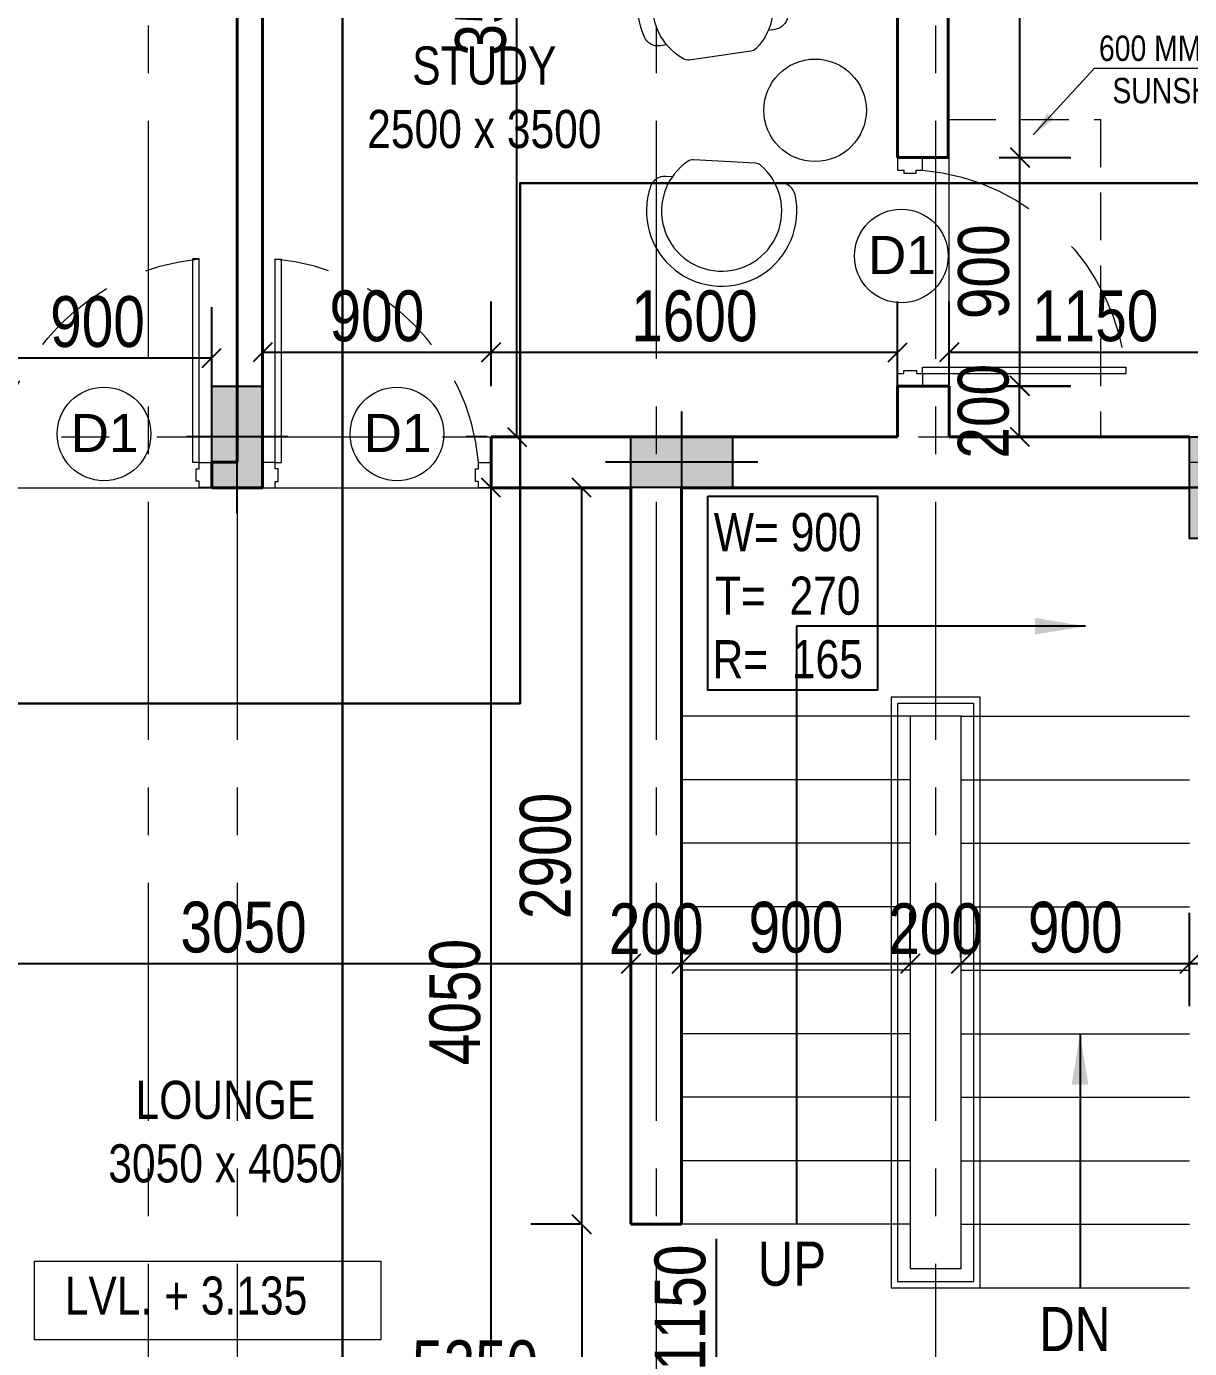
# Model space of a CAD drawing. Header units: metres. Extents: x 1689 to 2066, y 219 to 408.
# Drawn here: x 1918.65 to 1923.23, y 338.56 to 343.76 of the extents above; entities that cross this region are included whole.
import ezdxf

# ---------------------------------------------------------------- set-up
doc = ezdxf.new("R2010")
doc.units = ezdxf.units.M
doc.header["$LTSCALE"] = 1.5
for name, pattern in [('00_toilet$0$8th floor plan$0$HIDDEN', [0.375, 0.25, -0.125]), ('CENTER', [2, 1.25, -0.25, 0.25, -0.25]), ('DASHED2', [0.375, 0.25, -0.125]), ('HIDDEN', [0.375, 0.25, -0.125])]:
    doc.linetypes.add(name, pattern=pattern)
for name, color, linetype, lineweight in [('A- DOOR WINDOW TAGS', 7, 'Continuous', 5), ('A-DOOR', 13, 'Continuous', 13), ('A-ELE 02', 252, 'Continuous', 9), ('A-FURNITURE', 252, 'Continuous', 5), ('A-GRID', 252, 'CENTER', 5), ('A-STAIR', 161, 'Continuous', 13), ('A-SYMBOL', 252, 'Continuous', 5), ('A-WALL', 1, 'Continuous', 40), ('A-Working Dimension', 42, 'Continuous', 5)]:
    doc.layers.add(name, color=color, linetype=linetype, lineweight=lineweight)
for name, color, linetype in [('A-COLUMN', 7, 'Continuous'), ('A-Text', 7, 'Continuous'), ('COLUMN', 70, 'Continuous')]:
    doc.layers.add(name, color=color, linetype=linetype)
doc.styles.add('DIM', font='arial.ttf', dxfattribs={"width": 0.8, "height": 0.2})
doc.styles.add('Roman', font='romans.shx', dxfattribs={"bigfont": 'bigfont.shx'})
doc.styles.get("Standard").update_dxf_attribs({"font": 'arial.ttf', "height": 0.2})
doc.dimstyles.new('GRID DIM', dxfattribs={"dimtxt": 0.35, "dimasz": 0.1, "dimexe": 0.1, "dimexo": 0.1, "dimgap": 0.09, "dimtad": 0, "dimdec": 0, "dimlfac": 1000, "dimzin": 0, "dimdsep": 46, "dimtxsty": 'Standard', "dimblk": 'OBLIQUE', "dimcen": 0.09, "dimclrd": 73, "dimclre": 73, "dimclrt": 1, "dimadec": 0, "dimazin": 0, "dimtfac": 1, "dimtdec": 0, "dimtofl": 0, "dimtmove": 1, "dimatfit": 3, "dimfxl": 1.25, "dimtolj": 1, "dimtzin": 0, "dimlwd": -1, "dimlwe": -1, "dimarcsym": 0})
doc.dimstyles.new('ISO-25', dxfattribs={"dimtxt": 0.2, "dimasz": 0.2, "dimexe": 0.2, "dimexo": 0.2, "dimgap": 0.1, "dimtad": 1, "dimdec": 3, "dimdsep": 46, "dimtxsty": 'Standard', "dimblk": 'OBLIQUE', "dimcen": 0.2, "dimclrt": 256, "dimadec": 0, "dimazin": 0, "dimtfac": 1, "dimtdec": 3, "dimtmove": 0, "dimatfit": 3, "dimfxl": 1, "dimarcsym": 0})
doc.dimstyles.new('W-DIM', dxfattribs={"dimtxt": 0.125, "dimasz": 0.075, "dimexe": 0.2, "dimexo": 0.2, "dimgap": 0.04, "dimtad": 1, "dimdec": 0, "dimlfac": 1000, "dimzin": 0, "dimdsep": 46, "dimtxsty": 'DIM', "dimblk": 'OBLIQUE', "dimcen": 0.09, "dimclrt": 7, "dimadec": 0, "dimazin": 0, "dimtfac": 1, "dimtdec": 0, "dimtofl": 0, "dimtmove": 0, "dimatfit": 3, "dimldrblk": 'OPEN90', "dimfxl": 0.1, "dimtolj": 1, "dimtzin": 0, "dimarcsym": 0})
pattern_1 = [(0, (0, 0), (0, 6.985), [5.08, -1.905]), (90, (0, 0), (-6.985, 4e-16), [5.08, -1.905])]

# ---------------------------------------------------------------- blocks, each defined once
blk = doc.blocks.new('DOOR 1000 MM')
at = {"layer": 'A-DOOR'}
for p, q in [((0, 0.2714), (-0.0001, -0.6189)), ((0.0275, 0.2714), (0, 0.2714)), ((0.0275, 0.2714), (0.0273, -0.6189)), ((0.0273, -0.6189), (-0.0001, -0.6189))]:
    blk.add_line(p, q, dxfattribs=at)
for points in [[(-0.8628, 0.2989), (-0.8628, 0.2715), (-0.9177, 0.2715), (-0.9177, 0.3812), (-0.8628, 0.3812), (-0.8628, 0.3538), (-0.8491, 0.3538), (-0.8491, 0.2989)], [(0.0275, 0.2988), (0.0275, 0.2714), (0.0823, 0.2714), (0.0823, 0.3811), (0.0275, 0.3811), (0.0275, 0.3537), (0.0138, 0.3537), (0.0138, 0.2988)]]:
    blk.add_lwpolyline(points, close=True, dxfattribs=at)
at = {"layer": 'A-DOOR', "color": 150, "linetype": 'HIDDEN'}
blk.add_arc((0.1189, 0.3628), 0.9859, 185.31162, 264.67293, dxfattribs=at)
blk = doc.blocks.new('DOOR 750 MM')
at = {"layer": 'A-DOOR', "lineweight": 5}
for p, q in [((0, 0), (-0.0001, -0.6677)), ((0.0206, 0), (0, 0)), ((0.0206, 0), (0.0205, -0.6677)), ((0.0205, -0.6677), (-0.0001, -0.6677))]:
    blk.add_line(p, q, dxfattribs=at)
for points in [[(-0.6471, 0.0207), (-0.6471, 0.0001), (-0.6883, 0.0001), (-0.6883, 0.0824), (-0.6471, 0.0824), (-0.6471, 0.0618), (-0.6368, 0.0618), (-0.6368, 0.0207)], [(0.0206, 0.0206), (0.0206, 0), (0.0617, 0), (0.0617, 0.0823), (0.0206, 0.0823), (0.0206, 0.0617), (0.0103, 0.0617), (0.0103, 0.0206)]]:
    blk.add_lwpolyline(points, close=True, dxfattribs=at)
at = {"layer": 'A-DOOR', "color": 150, "linetype": 'HIDDEN', "lineweight": 5}
blk.add_arc((0.0891, 0.0685), 0.7394, 185.3116, 264.6729, dxfattribs=at)
blk = doc.blocks.new('A$C50E76ADC')
at = {"layer": 'A-FURNITURE', "linetype": 'Continuous'}
for p, q in [((68.2, 82.5), (98.2, 82.5)), ((565.5, 82.5), (595.5, 82.5)), ((190, 0), (473.7, 0))]:
    blk.add_line(p, q, dxfattribs=at)
for centre, radius, start, end in [((331.9, 225.9), 342.6, 344.15437, 195.84563), ((331.9, 225.9), 274.1, 307.51727, 232.48273), ((68.2, 151.1), 68.5, 195.84563, 270), ((595.5, 151.1), 68.5, 270, 344.15437), ((190, 41.1), 41.1, 232.48273, 270), ((473.7, 41.1), 41.1, 270, 307.51727)]:
    blk.add_arc(centre, radius, start, end, dxfattribs=at)
blk = doc.blocks.new('terey')
h = blk.add_hatch()
h.set_pattern_fill('ANGLE')
h.set_pattern_definition(pattern_1)
h.paths.add_polyline_path([(1491.3427, 474.5722), (1491.5427, 474.5722), (1491.5427, 474.9722), (1491.3427, 474.9722)])
h = blk.add_hatch(color=7)
h.dxf.hatch_style = 1
h.paths.add_polyline_path([(1491.5427, 474.9722), (1491.3427, 474.9722), (1491.3427, 474.5722), (1491.5427, 474.5722)])
at = {"layer": 'A-FURNITURE'}
h = blk.add_hatch(dxfattribs=at)
h.set_pattern_fill('ANGLE')
h.set_pattern_definition(pattern_1)
h.paths.add_polyline_path([(1491.5427, 474.9722), (1491.3427, 474.9722), (1491.3427, 474.5722), (1491.5427, 474.5722)])
at = {"layer": 'A-FURNITURE', "color": 7}
blk.add_lwpolyline([(1491.3427, 474.9722), (1491.5427, 474.9722), (1491.5427, 474.5722), (1491.3427, 474.5722), (1491.3427, 474.9722)], dxfattribs=at)
blk = doc.blocks.new('_Oblique')
at = {"color": 0, "linetype": 'ByBlock', "lineweight": -2}
blk.add_line((-0.5, -0.5), (0.5, 0.5), dxfattribs=at)
blk = doc.blocks.new('*D335')
at = {"layer": 'A-Working Dimension', "color": 0, "lineweight": -2, "transparency": 16777216}
for p, q in [((1923.2323, 338.4541), (1923.2323, 338.4816)), ((1917.9824, 338.2816), (1923.2323, 338.2816))]:
    blk.add_line(p, q, dxfattribs=at)
at = {"layer": 'Defpoints', "color": 0, "transparency": 16777216}
for p in [(1917.9824, 338.2816), (1923.2323, 338.2816), (1923.2323, 338.2541)]:
    blk.add_point(p, dxfattribs=at)
at = {"layer": 'A-Working Dimension', "color": 0, "lineweight": -2, "transparency": 16777216, "xscale": 0.075, "yscale": 0.075, "zscale": 0.075, "rotation": 180}
blk.add_blockref('_Oblique', (1917.9824, 338.2816), dxfattribs=at)
at = {"layer": 'A-Working Dimension', "color": 0, "lineweight": -2, "transparency": 16777216, "xscale": 0.075, "yscale": 0.075, "zscale": 0.075}
blk.add_blockref('_Oblique', (1923.2323, 338.2816), dxfattribs=at)
at = {"layer": 'A-Working Dimension', "transparency": 16777216, "insert": (1920.418, 338.4882), "char_height": 0.2, "attachment_point": 5, "style": 'DIM'}
blk.add_mtext('\\A1;5250', dxfattribs=at)
blk = doc.blocks.new('_Open90')
at = {"color": 0, "linetype": 'ByBlock', "lineweight": -2}
for p, q in [((0, 0), (-1, 0)), ((-0.5, 0.5), (0, 0)), ((0, 0), (-0.5, -0.5))]:
    blk.add_line(p, q, dxfattribs=at)
blk = doc.blocks.new('*D435')
at = {"layer": 'A-Working Dimension', "color": 0, "lineweight": -2, "transparency": 16777216}
for p, q in [((1921.0316, 340.1269), (1921.0316, 340.2731)), ((1917.9814, 340.0731), (1921.0316, 340.0731))]:
    blk.add_line(p, q, dxfattribs=at)
at = {"layer": 'Defpoints', "color": 0, "transparency": 16777216}
for p in [(1917.9814, 340.0731), (1921.0316, 340.0731), (1921.0316, 339.9269)]:
    blk.add_point(p, dxfattribs=at)
at = {"layer": 'A-Working Dimension', "color": 0, "lineweight": -2, "transparency": 16777216, "xscale": 0.075, "yscale": 0.075, "zscale": 0.075, "rotation": 180}
blk.add_blockref('_Oblique', (1917.9814, 340.0731), dxfattribs=at)
at = {"layer": 'A-Working Dimension', "color": 0, "lineweight": -2, "transparency": 16777216, "xscale": 0.075, "yscale": 0.075, "zscale": 0.075}
blk.add_blockref('_Oblique', (1921.0316, 340.0731), dxfattribs=at)
at = {"layer": 'A-Working Dimension', "transparency": 16777216, "insert": (1919.5065, 340.2153), "char_height": 0.2, "attachment_point": 5, "style": 'DIM'}
blk.add_mtext('\\A1;3050', dxfattribs=at)
blk = doc.blocks.new('*D288')
at = {"layer": 'A-Working Dimension', "color": 0, "lineweight": -2, "transparency": 16777216}
blk.add_line((1921.0316, 340.0731), (1921.2316, 340.0731), dxfattribs=at)
at = {"layer": 'Defpoints', "color": 0, "transparency": 16777216}
for p in [(1921.0316, 340.0731), (1921.2316, 340.0731), (1921.2316, 340.0731)]:
    blk.add_point(p, dxfattribs=at)
at = {"layer": 'A-Working Dimension', "color": 0, "lineweight": -2, "transparency": 16777216, "xscale": 0.075, "yscale": 0.075, "zscale": 0.075, "rotation": 180}
blk.add_blockref('_Oblique', (1921.0316, 340.0731), dxfattribs=at)
at = {"layer": 'A-Working Dimension', "color": 0, "lineweight": -2, "transparency": 16777216, "xscale": 0.075, "yscale": 0.075, "zscale": 0.075}
blk.add_blockref('_Oblique', (1921.2316, 340.0731), dxfattribs=at)
at = {"layer": 'A-Working Dimension', "transparency": 16777216, "insert": (1921.1314, 340.209), "char_height": 0.2, "attachment_point": 5, "style": 'DIM'}
blk.add_mtext('\\A1;200', dxfattribs=at)
blk = doc.blocks.new('*D289')
at = {"layer": 'A-Working Dimension', "color": 0, "lineweight": -2, "transparency": 16777216}
for p, q in [((1922.1316, 340.0967), (1922.1316, 340.2731)), ((1921.2316, 340.0731), (1922.1316, 340.0731))]:
    blk.add_line(p, q, dxfattribs=at)
at = {"layer": 'Defpoints', "color": 0, "transparency": 16777216}
for p in [(1921.2316, 340.0731), (1922.1316, 340.0731), (1922.1316, 339.8967)]:
    blk.add_point(p, dxfattribs=at)
at = {"layer": 'A-Working Dimension', "color": 0, "lineweight": -2, "transparency": 16777216, "xscale": 0.075, "yscale": 0.075, "zscale": 0.075, "rotation": 180}
blk.add_blockref('_Oblique', (1921.2316, 340.0731), dxfattribs=at)
at = {"layer": 'A-Working Dimension', "color": 0, "lineweight": -2, "transparency": 16777216, "xscale": 0.075, "yscale": 0.075, "zscale": 0.075}
blk.add_blockref('_Oblique', (1922.1316, 340.0731), dxfattribs=at)
at = {"layer": 'A-Working Dimension', "transparency": 16777216, "insert": (1921.6816, 340.2152), "char_height": 0.2, "attachment_point": 5, "style": 'DIM'}
blk.add_mtext('\\A1;900', dxfattribs=at)
blk = doc.blocks.new('*D290')
at = {"layer": 'A-Working Dimension', "color": 0, "lineweight": -2, "transparency": 16777216}
for p, q in [((1922.3316, 340.0967), (1922.3316, 340.2731)), ((1922.1316, 340.0731), (1922.3316, 340.0731))]:
    blk.add_line(p, q, dxfattribs=at)
at = {"layer": 'Defpoints', "color": 0, "transparency": 16777216}
for p in [(1922.1316, 340.0731), (1922.3316, 340.0731), (1922.3316, 339.8967)]:
    blk.add_point(p, dxfattribs=at)
at = {"layer": 'A-Working Dimension', "color": 0, "lineweight": -2, "transparency": 16777216, "xscale": 0.075, "yscale": 0.075, "zscale": 0.075, "rotation": 180}
blk.add_blockref('_Oblique', (1922.1316, 340.0731), dxfattribs=at)
at = {"layer": 'A-Working Dimension', "color": 0, "lineweight": -2, "transparency": 16777216, "xscale": 0.075, "yscale": 0.075, "zscale": 0.075}
blk.add_blockref('_Oblique', (1922.3316, 340.0731), dxfattribs=at)
at = {"layer": 'A-Working Dimension', "transparency": 16777216, "insert": (1922.2314, 340.209), "char_height": 0.2, "attachment_point": 5, "style": 'DIM'}
blk.add_mtext('\\A1;200', dxfattribs=at)
blk = doc.blocks.new('*D291')
at = {"layer": 'A-Working Dimension', "color": 0, "lineweight": -2, "transparency": 16777216}
for p, q in [((1923.2316, 339.9049), (1923.2316, 340.2731)), ((1922.3316, 340.0731), (1923.2316, 340.0731))]:
    blk.add_line(p, q, dxfattribs=at)
at = {"layer": 'Defpoints', "color": 0, "transparency": 16777216}
for p in [(1922.3316, 340.0731), (1923.2316, 340.0731), (1923.2316, 339.7049)]:
    blk.add_point(p, dxfattribs=at)
at = {"layer": 'A-Working Dimension', "color": 0, "lineweight": -2, "transparency": 16777216, "xscale": 0.075, "yscale": 0.075, "zscale": 0.075, "rotation": 180}
blk.add_blockref('_Oblique', (1922.3316, 340.0731), dxfattribs=at)
at = {"layer": 'A-Working Dimension', "color": 0, "lineweight": -2, "transparency": 16777216, "xscale": 0.075, "yscale": 0.075, "zscale": 0.075}
blk.add_blockref('_Oblique', (1923.2316, 340.0731), dxfattribs=at)
at = {"layer": 'A-Working Dimension', "transparency": 16777216, "insert": (1922.7816, 340.2152), "char_height": 0.2, "attachment_point": 5, "style": 'DIM'}
blk.add_mtext('\\A1;900', dxfattribs=at)
blk = doc.blocks.new('*D436')
at = {"layer": 'A-Working Dimension', "color": 0, "lineweight": -2, "transparency": 16777216}
for p, q in [((1923.4316, 339.9349), (1923.4316, 340.2731)), ((1923.2316, 340.0731), (1923.4316, 340.0731))]:
    blk.add_line(p, q, dxfattribs=at)
at = {"layer": 'Defpoints', "color": 0, "transparency": 16777216}
for p in [(1923.2316, 340.0731), (1923.4316, 340.0731), (1923.4316, 339.7349)]:
    blk.add_point(p, dxfattribs=at)
at = {"layer": 'A-Working Dimension', "color": 0, "lineweight": -2, "transparency": 16777216, "xscale": 0.075, "yscale": 0.075, "zscale": 0.075, "rotation": 180}
blk.add_blockref('_Oblique', (1923.2316, 340.0731), dxfattribs=at)
at = {"layer": 'A-Working Dimension', "color": 0, "lineweight": -2, "transparency": 16777216, "xscale": 0.075, "yscale": 0.075, "zscale": 0.075}
blk.add_blockref('_Oblique', (1923.4316, 340.0731), dxfattribs=at)
at = {"layer": 'A-Working Dimension', "transparency": 16777216, "insert": (1923.5291, 340.0353), "char_height": 0.2, "attachment_point": 5, "style": 'DIM'}
blk.add_mtext('\\A1;200', dxfattribs=at)
blk = doc.blocks.new('*D438')
at = {"layer": 'A-Working Dimension', "color": 0, "lineweight": -2, "transparency": 16777216}
for p, q in [((1918.4814, 342.2461), (1918.4814, 342.6573)), ((1919.3814, 342.2461), (1919.3814, 342.6573)), ((1918.4814, 342.4573), (1919.3814, 342.4573))]:
    blk.add_line(p, q, dxfattribs=at)
at = {"layer": 'Defpoints', "color": 0, "transparency": 16777216}
for p in [(1919.3814, 342.4573), (1918.4814, 342.0461), (1919.3814, 342.0461)]:
    blk.add_point(p, dxfattribs=at)
at = {"layer": 'A-Working Dimension', "color": 0, "lineweight": -2, "transparency": 16777216, "xscale": 0.075, "yscale": 0.075, "zscale": 0.075, "rotation": 180}
blk.add_blockref('_Oblique', (1918.4814, 342.4573), dxfattribs=at)
at = {"layer": 'A-Working Dimension', "color": 0, "lineweight": -2, "transparency": 16777216, "xscale": 0.075, "yscale": 0.075, "zscale": 0.075}
blk.add_blockref('_Oblique', (1919.3814, 342.4573), dxfattribs=at)
at = {"layer": 'A-Working Dimension', "transparency": 16777216, "insert": (1918.9314, 342.5994), "char_height": 0.2, "attachment_point": 5, "style": 'DIM'}
blk.add_mtext('\\A1;900', dxfattribs=at)
blk = doc.blocks.new('*D439')
at = {"layer": 'A-Working Dimension', "color": 0, "lineweight": -2, "transparency": 16777216}
for p, q in [((1919.5814, 342.6573), (1919.5814, 342.6798)), ((1920.4814, 342.3467), (1920.4814, 342.6798)), ((1919.5814, 342.4798), (1920.4814, 342.4798))]:
    blk.add_line(p, q, dxfattribs=at)
at = {"layer": 'Defpoints', "color": 0, "transparency": 16777216}
for p in [(1920.4814, 342.4798), (1919.5814, 342.4573), (1920.4814, 342.1467)]:
    blk.add_point(p, dxfattribs=at)
at = {"layer": 'A-Working Dimension', "color": 0, "lineweight": -2, "transparency": 16777216, "xscale": 0.075, "yscale": 0.075, "zscale": 0.075, "rotation": 180}
blk.add_blockref('_Oblique', (1919.5814, 342.4798), dxfattribs=at)
at = {"layer": 'A-Working Dimension', "color": 0, "lineweight": -2, "transparency": 16777216, "xscale": 0.075, "yscale": 0.075, "zscale": 0.075}
blk.add_blockref('_Oblique', (1920.4814, 342.4798), dxfattribs=at)
at = {"layer": 'A-Working Dimension', "transparency": 16777216, "insert": (1920.0314, 342.622), "char_height": 0.2, "attachment_point": 5, "style": 'DIM'}
blk.add_mtext('\\A1;900', dxfattribs=at)
blk = doc.blocks.new('*D440')
at = {"layer": 'A-Working Dimension', "color": 0, "lineweight": -2, "transparency": 16777216}
for p, q in [((1920.4814, 342.3474), (1920.4814, 342.6798)), ((1922.0818, 342.3474), (1922.0818, 342.6798)), ((1920.4814, 342.4798), (1922.0818, 342.4798))]:
    blk.add_line(p, q, dxfattribs=at)
at = {"layer": 'Defpoints', "color": 0, "transparency": 16777216}
for p in [(1922.0818, 342.4798), (1920.4814, 342.1474), (1922.0818, 342.1474)]:
    blk.add_point(p, dxfattribs=at)
at = {"layer": 'A-Working Dimension', "color": 0, "lineweight": -2, "transparency": 16777216, "xscale": 0.075, "yscale": 0.075, "zscale": 0.075, "rotation": 180}
blk.add_blockref('_Oblique', (1920.4814, 342.4798), dxfattribs=at)
at = {"layer": 'A-Working Dimension', "color": 0, "lineweight": -2, "transparency": 16777216, "xscale": 0.075, "yscale": 0.075, "zscale": 0.075}
blk.add_blockref('_Oblique', (1922.0818, 342.4798), dxfattribs=at)
at = {"layer": 'A-Working Dimension', "transparency": 16777216, "insert": (1921.2816, 342.622), "char_height": 0.2, "attachment_point": 5, "style": 'DIM'}
blk.add_mtext('\\A1;1600', dxfattribs=at)
blk = doc.blocks.new('*D450')
at = {"layer": 'A-Working Dimension', "color": 0, "lineweight": -2, "transparency": 16777216}
for p, q in [((1922.285, 342.3474), (1922.285, 342.6798)), ((1923.4354, 342.3469), (1923.4354, 342.6798)), ((1922.285, 342.4798), (1923.4354, 342.4798))]:
    blk.add_line(p, q, dxfattribs=at)
at = {"layer": 'Defpoints', "color": 0, "transparency": 16777216}
for p in [(1923.4354, 342.4798), (1922.285, 342.1474), (1923.4354, 342.1469)]:
    blk.add_point(p, dxfattribs=at)
at = {"layer": 'A-Working Dimension', "color": 0, "lineweight": -2, "transparency": 16777216, "xscale": 0.075, "yscale": 0.075, "zscale": 0.075, "rotation": 180}
blk.add_blockref('_Oblique', (1922.285, 342.4798), dxfattribs=at)
at = {"layer": 'A-Working Dimension', "color": 0, "lineweight": -2, "transparency": 16777216, "xscale": 0.075, "yscale": 0.075, "zscale": 0.075}
blk.add_blockref('_Oblique', (1923.4354, 342.4798), dxfattribs=at)
at = {"layer": 'A-Working Dimension', "transparency": 16777216, "insert": (1922.8602, 342.622), "char_height": 0.2, "attachment_point": 5, "style": 'DIM'}
blk.add_mtext('\\A1;1150', dxfattribs=at)
blk = doc.blocks.new('*D460')
at = {"layer": 'A-Working Dimension', "color": 0, "lineweight": -2, "transparency": 16777216}
for p, q in [((1920.8316, 339.0467), (1920.6381, 339.0467)), ((1920.8381, 339.0467), (1920.8381, 337.8969)), ((1921.3683, 338.4471), (1921.3683, 338.9893)), ((1920.8381, 338.4718), (1921.3683, 338.4471)), ((1920.8316, 337.8969), (1920.6381, 337.8969))]:
    blk.add_line(p, q, dxfattribs=at)
at = {"layer": 'Defpoints', "color": 0, "transparency": 16777216}
for p in [(1921.0316, 339.0467), (1920.8381, 337.8969), (1921.0316, 337.8969)]:
    blk.add_point(p, dxfattribs=at)
at = {"layer": 'A-Working Dimension', "color": 0, "lineweight": -2, "transparency": 16777216, "xscale": 0.075, "yscale": 0.075, "zscale": 0.075}
for p, rotation in [((1920.8381, 339.0467), 90), ((1920.8381, 337.8969), 270)]:
    blk.add_blockref('_Oblique', p, dxfattribs=dict(at, rotation=rotation))
at = {"layer": 'A-Working Dimension', "transparency": 16777216, "insert": (1921.2262, 338.7182), "char_height": 0.2, "attachment_point": 5, "rotation": 90, "style": 'DIM'}
blk.add_mtext('\\A1;1150', dxfattribs=at)
blk = doc.blocks.new('*D310')
at = {"layer": 'A-Working Dimension', "color": 0, "lineweight": -2, "transparency": 16777216}
for p, q in [((1920.8314, 341.9469), (1920.6381, 341.9469)), ((1920.8381, 339.0467), (1920.8381, 341.9469)), ((1920.8316, 339.0467), (1920.6381, 339.0467))]:
    blk.add_line(p, q, dxfattribs=at)
at = {"layer": 'Defpoints', "color": 0, "transparency": 16777216}
for p in [(1920.8381, 341.9469), (1921.0314, 341.9469), (1921.0316, 339.0467)]:
    blk.add_point(p, dxfattribs=at)
at = {"layer": 'A-Working Dimension', "color": 0, "lineweight": -2, "transparency": 16777216, "xscale": 0.075, "yscale": 0.075, "zscale": 0.075}
for p, rotation in [((1920.8381, 341.9469), 90), ((1920.8381, 339.0467), 270)]:
    blk.add_blockref('_Oblique', p, dxfattribs=dict(at, rotation=rotation))
at = {"layer": 'A-Working Dimension', "transparency": 16777216, "insert": (1920.696, 340.4968), "char_height": 0.2, "attachment_point": 5, "rotation": 90, "style": 'DIM'}
blk.add_mtext('\\A1;2900', dxfattribs=at)
blk = doc.blocks.new('*D314')
at = {"layer": 'A-Working Dimension', "color": 0, "lineweight": -2, "transparency": 16777216}
for p, q in [((1922.485, 342.3477), (1922.7626, 342.3477)), ((1922.5626, 342.1474), (1922.5626, 342.3477)), ((1922.485, 342.1474), (1922.7626, 342.1474))]:
    blk.add_line(p, q, dxfattribs=at)
at = {"layer": 'Defpoints', "color": 0, "transparency": 16777216}
for p in [(1922.285, 342.3477), (1922.5626, 342.3477), (1922.285, 342.1474)]:
    blk.add_point(p, dxfattribs=at)
at = {"layer": 'A-Working Dimension', "color": 0, "lineweight": -2, "transparency": 16777216, "xscale": 0.075, "yscale": 0.075, "zscale": 0.075}
for p, rotation in [((1922.5626, 342.3477), 90), ((1922.5626, 342.1474), 270)]:
    blk.add_blockref('_Oblique', p, dxfattribs=dict(at, rotation=rotation))
at = {"layer": 'A-Working Dimension', "transparency": 16777216, "insert": (1922.4205, 342.2476), "char_height": 0.2, "attachment_point": 5, "rotation": 90, "style": 'DIM'}
blk.add_mtext('\\A1;200', dxfattribs=at)
blk = doc.blocks.new('*D461')
at = {"layer": 'A-Working Dimension', "color": 0, "lineweight": -2, "transparency": 16777216}
for p, q in [((1922.4814, 343.2467), (1922.7636, 343.2467)), ((1922.5636, 342.3467), (1922.5636, 343.2467)), ((1922.485, 342.3467), (1922.7636, 342.3467))]:
    blk.add_line(p, q, dxfattribs=at)
at = {"layer": 'Defpoints', "color": 0, "transparency": 16777216}
for p in [(1922.2814, 343.2467), (1922.5636, 343.2467), (1922.285, 342.3467)]:
    blk.add_point(p, dxfattribs=at)
at = {"layer": 'A-Working Dimension', "color": 0, "lineweight": -2, "transparency": 16777216, "xscale": 0.075, "yscale": 0.075, "zscale": 0.075}
for p, rotation in [((1922.5636, 343.2467), 90), ((1922.5636, 342.3467), 270)]:
    blk.add_blockref('_Oblique', p, dxfattribs=dict(at, rotation=rotation))
at = {"layer": 'A-Working Dimension', "transparency": 16777216, "insert": (1922.4215, 342.7967), "char_height": 0.2, "attachment_point": 5, "rotation": 90, "style": 'DIM'}
blk.add_mtext('\\A1;900', dxfattribs=at)
blk = doc.blocks.new('*D315')
at = {"layer": 'A-Working Dimension', "color": 0, "lineweight": -2, "transparency": 16777216}
for p, q in [((1922.4814, 345.8467), (1922.7636, 345.8467)), ((1922.5636, 343.2467), (1922.5636, 345.8467)), ((1922.4814, 343.2467), (1922.7636, 343.2467))]:
    blk.add_line(p, q, dxfattribs=at)
at = {"layer": 'Defpoints', "color": 0, "transparency": 16777216}
for p in [(1922.2814, 345.8467), (1922.5636, 345.8467), (1922.2814, 343.2467)]:
    blk.add_point(p, dxfattribs=at)
at = {"layer": 'A-Working Dimension', "color": 0, "lineweight": -2, "transparency": 16777216, "xscale": 0.075, "yscale": 0.075, "zscale": 0.075}
for p, rotation in [((1922.5636, 345.8467), 90), ((1922.5636, 343.2467), 270)]:
    blk.add_blockref('_Oblique', p, dxfattribs=dict(at, rotation=rotation))
at = {"layer": 'A-Working Dimension', "transparency": 16777216, "insert": (1922.4215, 344.5467), "char_height": 0.2, "attachment_point": 5, "rotation": 90, "style": 'DIM'}
blk.add_mtext('\\A1;2600', dxfattribs=at)
blk = doc.blocks.new('D1')
at = {"layer": 'A- DOOR WINDOW TAGS', "lineweight": 5}
blk.add_circle((1700.4373, 432.369), 0.1843, dxfattribs=at)
at = {"layer": 'A- DOOR WINDOW TAGS', "insert": (1700.3055, 432.4478), "char_height": 0.15, "attachment_point": 1, "style": 'Roman'}
blk.add_mtext_dynamic_manual_height_columns('{\\fArial|b0|i0|c0|p34;D1}', width=0.246397, gutter_width=0.325, heights=[0], dxfattribs=at)
blk = doc.blocks.new('*D463')
at = {"layer": 'A-Working Dimension', "color": 0, "lineweight": -2, "transparency": 16777216}
for p, q in [((1921.6815, 345.6467), (1920.3831, 345.6467)), ((1920.5831, 342.1464), (1920.5831, 345.6467)), ((1920.4655, 342.1464), (1920.3831, 342.1464))]:
    blk.add_line(p, q, dxfattribs=at)
at = {"layer": 'Defpoints', "color": 0, "transparency": 16777216}
for p in [(1920.5831, 345.6467), (1921.8815, 345.6467), (1920.6655, 342.1464)]:
    blk.add_point(p, dxfattribs=at)
at = {"layer": 'A-Working Dimension', "color": 0, "lineweight": -2, "transparency": 16777216, "xscale": 0.075, "yscale": 0.075, "zscale": 0.075}
for p, rotation in [((1920.5831, 345.6467), 90), ((1920.5831, 342.1464), 270)]:
    blk.add_blockref('_Oblique', p, dxfattribs=dict(at, rotation=rotation))
at = {"layer": 'A-Working Dimension', "transparency": 16777216, "insert": (1920.4409, 343.8966), "char_height": 0.2, "attachment_point": 5, "rotation": 90, "style": 'DIM'}
blk.add_mtext('\\A1;3500', dxfattribs=at)
blk = doc.blocks.new('*D464')
at = {"layer": 'A-Working Dimension', "color": 0, "lineweight": -2, "transparency": 16777216}
for p, q in [((1920.4814, 337.8969), (1920.4814, 341.9466)), ((1920.3685, 337.8969), (1920.6814, 337.8969))]:
    blk.add_line(p, q, dxfattribs=at)
at = {"layer": 'Defpoints', "color": 0, "transparency": 16777216}
for p in [(1920.4814, 341.9466), (1920.4814, 341.9466), (1920.1685, 337.8969)]:
    blk.add_point(p, dxfattribs=at)
at = {"layer": 'A-Working Dimension', "color": 0, "lineweight": -2, "transparency": 16777216, "xscale": 0.075, "yscale": 0.075, "zscale": 0.075}
for p, rotation in [((1920.4814, 341.9466), 90), ((1920.4814, 337.8969), 270)]:
    blk.add_blockref('_Oblique', p, dxfattribs=dict(at, rotation=rotation))
at = {"layer": 'A-Working Dimension', "transparency": 16777216, "insert": (1920.3393, 339.9217), "char_height": 0.2, "attachment_point": 5, "rotation": 90, "style": 'DIM'}
blk.add_mtext('\\A1;4050', dxfattribs=at)
blk = doc.blocks.new('0.2X0.4')
at = {"layer": 'COLUMN'}
h = blk.add_hatch(dxfattribs=at)
h.set_pattern_fill('ANGLE', color=256)
h.set_pattern_definition([(0, (-1673.224, -421.962), (0, 6.985), [5.08, -1.905]), (90, (-1673.224, -421.962), (-6.985, 4e-16), [5.08, -1.905])])
h.paths.add_polyline_path([(-0.1, 0.2), (0.1, 0.2), (0.1, -0.2), (-0.1, -0.2)])
h = blk.add_hatch(color=256, dxfattribs=at)
h.dxf.hatch_style = 1
h.paths.add_polyline_path([(-0.1, 0.2), (0.1, 0.2), (0.1, -0.2), (-0.1, -0.2)])
for p, q in [((0, -0.3), (0, 0.3)), ((0.2, 0), (-0.2, 0))]:
    blk.add_line(p, q, dxfattribs=at)
blk.add_lwpolyline([(-0.1, 0.2), (0.1, 0.2), (0.1, -0.2), (-0.1, -0.2)], close=True, dxfattribs=at)
blk = doc.blocks.new('GRID 02')
at = {"layer": 'A-GRID', "ltscale": 0.5}
for p, q in [((3.25, 17.0978), (3.25, 0.3134)), ((3.6, 17.0978), (3.6, 0.3134)), ((5.25, 17.0978), (5.25, 0.3134)), ((6.35, 17.0978), (6.35, 0.3134)), ((-1.2166, 11.3529), (10.53, 11.3529))]:
    blk.add_line(p, q, dxfattribs=at)
at = {"layer": 'A-COLUMN'}
for p in [(3.6, 11.3531), (7.45, 11.1531)]:
    blk.add_blockref('0.2X0.4', p, dxfattribs=at)
at = {"layer": 'A-COLUMN', "rotation": 90}
blk.add_blockref('0.2X0.4', (5.35, 11.2531), dxfattribs=at)

msp = doc.modelspace()

# ---------------------------------------------------------------- linework, layer by layer
at = {"lineweight": 30}
msp.add_line((1919.8962, 347.16146), (1919.8962, 332.95243), dxfattribs=at)
at = {"lineweight": 30, "elevation": 0}
msp.add_lwpolyline([(1925.40848, 343.42741), (1925.40848, 343.14572), (1920.59549, 343.14572), (1920.59549, 341.09674), (1915.11368, 341.09674)], dxfattribs=at)
at = {"layer": 'A-ELE 02'}
for p, q in [((1923.23144, 342.04674), (1924.73144, 342.04674)), ((1923.23144, 341.94674), (1924.78144, 341.94674))]:
    msp.add_line(p, q, dxfattribs=at)
at = {"layer": 'A-FURNITURE', "linetype": 'Continuous'}
msp.add_circle((1921.75701, 343.43244), 0.20186, dxfattribs=at)
at = {"layer": 'A-STAIR'}
for p, q in [((1922.13163, 341.04674), (1921.23163, 341.04674)), ((1922.33163, 341.04674), (1923.23163, 341.04674)), ((1922.13163, 340.79674), (1921.23163, 340.79674)), ((1922.33163, 340.79674), (1923.23163, 340.79674)), ((1922.13163, 340.54674), (1921.23163, 340.54674)), ((1922.33163, 340.54674), (1923.23163, 340.54674)), ((1922.13163, 340.29674), (1921.23163, 340.29674)), ((1922.33163, 340.29674), (1923.23163, 340.29674)), ((1922.13163, 340.04674), (1921.23163, 340.04674)), ((1922.33163, 340.04674), (1923.23163, 340.04674)), ((1922.13163, 339.79674), (1921.23163, 339.79674)), ((1922.33163, 339.79674), (1923.23163, 339.79674)), ((1922.13163, 339.54674), (1921.23163, 339.54674)), ((1922.33163, 339.54674), (1923.23163, 339.54674)), ((1922.13163, 339.29674), (1921.23163, 339.29674)), ((1922.33163, 339.29674), (1923.23163, 339.29674)), ((1922.13163, 339.04674), (1921.23163, 339.04674)), ((1922.33163, 339.04674), (1923.23163, 339.04674)), ((1922.33163, 338.79693), (1923.23163, 338.79693))]:
    msp.add_line(p, q, dxfattribs=at)
for points in [[(1922.05663, 338.79693), (1922.40663, 338.79693), (1922.40663, 341.12174), (1922.05663, 341.12174)], [(1922.08163, 338.82193), (1922.38163, 338.82193), (1922.38163, 341.09674), (1922.08163, 341.09674)], [(1922.13163, 338.87193), (1922.33163, 338.87193), (1922.33163, 341.04674), (1922.13163, 341.04674)]]:
    msp.add_lwpolyline(points, close=True, dxfattribs=at)
at = {"layer": 'A-SYMBOL', "linetype": 'DASHED2', "ltscale": 0.5}
for p, q in [((1922.28144, 343.39674), (1922.88144, 343.39674)), ((1922.88144, 343.39674), (1922.88144, 342.14741))]:
    msp.add_line(p, q, dxfattribs=at)
at = {"layer": 'A-SYMBOL'}
for p, q in [((1922.28503, 342.34674), (1922.28503, 343.24672)), ((1918.48144, 341.94674), (1919.38144, 341.94674)), ((1919.58144, 341.94674), (1920.48144, 341.94663))]:
    msp.add_line(p, q, dxfattribs=at)
at = {"layer": 'A-SYMBOL', "color": 0}
msp.add_lwpolyline([(1918.6829, 338.90159), (1920.04736, 338.90159), (1920.04736, 338.59174), (1918.6829, 338.59174)], close=True, dxfattribs=at)
at = {"layer": 'A-Text'}
msp.add_lwpolyline([(1921.33527, 341.91337), (1922.00233, 341.91337), (1922.00233, 341.14932), (1921.33527, 341.14932)], close=True, dxfattribs=at)
at = {"layer": 'A-WALL', "color": 1}
for p, q in [((1922.28144, 345.84674), (1922.28144, 343.24672)), ((1919.48144, 342.04674), (1919.48144, 345.64674)), ((1919.58144, 341.94674), (1919.58144, 345.64674)), ((1922.08144, 345.64674), (1922.08144, 343.24672)), ((1922.08144, 343.24672), (1922.18144, 343.24672)), ((1922.28144, 343.24672), (1922.08144, 343.24672)), ((1922.28503, 342.34674), (1922.08177, 342.34674)), ((1922.08177, 342.14741), (1922.08177, 342.34674)), ((1922.28503, 342.14741), (1922.28503, 342.34674)), ((1920.48144, 342.14741), (1922.08177, 342.14741)), ((1920.48144, 341.94663), (1920.48144, 342.14741)), ((1922.28503, 342.14741), (1923.23144, 342.14741)), ((1919.38144, 342.04674), (1919.48144, 342.04674)), ((1919.38144, 341.94674), (1919.58144, 341.94674)), ((1920.48144, 341.94674), (1921.03163, 341.94674)), ((1921.23163, 341.94674), (1923.23144, 341.94674))]:
    msp.add_line(p, q, dxfattribs=at)
at = {"layer": 'A-WALL'}
for p, q in [((1919.38144, 341.94674), (1919.38144, 342.04674)), ((1921.03163, 339.04674), (1921.03163, 341.94674)), ((1921.23163, 339.04674), (1921.23163, 341.94674)), ((1921.23163, 339.04674), (1921.03163, 339.04674))]:
    msp.add_line(p, q, dxfattribs=at)

# ---------------------------------------------------------------- block references
at = {"linetype": 'Continuous'}
for p, xscale, yscale, zscale, rotation in [((1921.66666, 343.68824), -0.0008640000000083819, 0.0008640000000083822, 0.0008640000000083822, 8.106036986806364), ((1921.68639, 343.21481), 0.000864000000008382, 0.000864000000008382, 0.000864000000008382, 176.794142562771)]:
    msp.add_blockref('A$C50E76ADC', p, dxfattribs=dict(at, xscale=xscale, yscale=yscale, zscale=zscale, rotation=rotation))
at = {"layer": 'A- DOOR WINDOW TAGS'}
for p in [(221.65945, -89.51003), (218.51961, -90.21076), (219.67348, -90.21076)]:
    msp.add_blockref('D1', p, dxfattribs=at)
at = {"layer": 'A-DOOR'}
for name, p, xscale, yscale, zscale, rotation in [('DOOR 750 MM', (1922.18053, 342.42082), -1.199971117714555, 1.199971117714555, 1.199971117714555, 90), ('DOOR 1000 MM', (1919.30733, 342.29047), -0.9000000074066975, 0.9000000074066975, 0.9000000074066975, 180), ('DOOR 1000 MM', (1919.65555, 342.28974), 0.9000000074066975, 0.9000000074066975, 0.9000000074066975, 180)]:
    msp.add_blockref(name, p, dxfattribs=dict(at, xscale=xscale, yscale=yscale, zscale=zscale, rotation=rotation))
at = {"layer": 'A-FURNITURE', "color": 2}
msp.add_blockref('terey', (428.03877, -132.62549), dxfattribs=at)
at = {"layer": 'A-GRID', "linetype": '00_toilet$0$8th floor plan$0$HIDDEN'}
msp.add_blockref('GRID 02', (1915.88144, 330.79369), dxfattribs=at)

# ---------------------------------------------------------------- texts
at = {"layer": 'A-Text', "color": 0, "insert": (1923.23801, 343.72687), "char_height": 0.1, "width": 0.7215457, "attachment_point": 2, "style": 'DIM'}
msp.add_mtext('600 MM WIDE \\PSUNSHADE', dxfattribs=at)
at = {"layer": 'A-Text', "style": 'DIM'}
for s, insert, char_height, width, attachment_point in [('STUDY  \\P2500 x 3500', (1920.45461, 343.68406), 0.15, 1.0462657, 2), ('W= 900\\PT=  270\\PR=  165', (1921.64932, 341.84664), 0.15, 1.0462657, 2), ('\\pxqc;LOUNGE\\P3050 x 4050', (1918.91199, 339.61148), 0.15, 1.0462657, 1), ('UP', (1921.53117, 338.97852), 0.173529, 0.33676, 1), ('DN', (1922.63956, 338.72129), 0.173529, 0.3501357, 1)]:
    msp.add_mtext(s, dxfattribs=dict(at, insert=insert, char_height=char_height, width=width, attachment_point=attachment_point))
at = {"layer": 'A-Text', "color": 2, "insert": (1918.80236, 338.84091), "char_height": 0.15, "width": 1.0462657, "attachment_point": 1, "style": 'DIM'}
msp.add_mtext('LVL. + 3.135', dxfattribs=at)

# ---------------------------------------------------------------- dimensions: what is measured, and where the dimension line sits
at = {"layer": 'A-Working Dimension'}
for base, p1, p2, picture, middle in [((1922.56362, 345.84674), (1922.28144, 343.24672), (1922.28144, 345.84674), '*D315', (1922.56362, 344.54673)), ((1922.56262, 342.34774), (1922.28503, 342.14741), (1922.28503, 342.34774), '*D314', (1922.56262, 342.24758)), ((1920.83811, 337.89686), (1921.03163, 339.04674), (1921.03163, 337.89686), '*D460', (1921.36833, 338.48712))]:
    dim = msp.add_linear_dim(base=base, p1=p1, p2=p2, angle=90, dimstyle='W-DIM', override={"dimclrt": 256, "dimtmove": 1}, dxfattribs=at)
    dim.commit()
    dim.dimension.update_dxf_attribs({"geometry": picture, "text_midpoint": middle, "dimtype": 128})
for base, p1, p2, picture, middle in [((1920.58312, 345.64674), (1920.66548, 342.14641), (1921.88148, 345.64674), '*D463', (1920.44093, 343.89658)), ((1922.56362, 343.24672), (1922.28503, 342.34674), (1922.28144, 343.24672), '*D461', (1922.42151, 342.79673)), ((1920.48144, 341.94663), (1920.16851, 337.89686), (1920.48144, 341.94663), '*D464', (1920.33932, 339.92174)), ((1920.83811, 341.94686), (1921.03163, 339.04674), (1921.03144, 341.94686), '*D310', (1920.69599, 340.4968))]:
    dim = msp.add_linear_dim(base=base, p1=p1, p2=p2, angle=90, dimstyle='W-DIM', override={"dimclrt": 256, "dimtmove": 1}, dxfattribs=at)
    dim.commit()
    dim.dimension.update_dxf_attribs({"geometry": picture, "text_midpoint": middle})
for base, p1, p2, picture, middle in [((1919.38144, 342.45726), (1918.48144, 342.04613), (1919.38144, 342.04613), '*D438', (1918.93144, 342.59938)), ((1920.48144, 342.47984), (1919.58144, 342.45726), (1920.48144, 342.14675), '*D439', (1920.03144, 342.62196)), ((1922.08177, 342.47984), (1920.48144, 342.14741), (1922.08177, 342.14741), '*D440', (1921.2816, 342.62196)), ((1923.43544, 342.47984), (1922.28503, 342.14741), (1923.43544, 342.14686), '*D450', (1922.86023, 342.62196)), ((1921.03163, 340.07308), (1917.98144, 340.07308), (1921.03163, 339.92686), '*D435', (1919.50653, 340.21527)), ((1922.13163, 340.07308), (1921.23163, 340.07308), (1922.13163, 339.89674), '*D289', (1921.68163, 340.2152)), ((1923.23163, 340.07308), (1922.33163, 340.07308), (1923.23163, 339.70486), '*D291', (1922.78163, 340.2152))]:
    dim = msp.add_linear_dim(base=base, p1=p1, p2=p2, dimstyle='W-DIM', override={"dimclrt": 256, "dimtmove": 1}, dxfattribs=at)
    dim.commit()
    dim.dimension.update_dxf_attribs({"geometry": picture, "text_midpoint": middle})
for base, p1, p2, picture, middle in [((1921.23163, 340.07308), (1921.03163, 340.07308), (1921.23163, 340.07308), '*D288', (1921.13144, 340.06688)), ((1922.33163, 340.07308), (1922.13163, 340.07308), (1922.33163, 339.89674), '*D290', (1922.23144, 340.06688)), ((1923.43163, 340.07308), (1923.23163, 340.07308), (1923.43163, 339.73488), '*D436', (1923.52907, 339.89315)), ((1923.23229, 338.28159), (1917.98244, 338.28159), (1923.23229, 338.25405), '*D335', (1920.41798, 338.34612))]:
    dim = msp.add_linear_dim(base=base, p1=p1, p2=p2, dimstyle='W-DIM', override={"dimclrt": 256, "dimtmove": 1}, dxfattribs=at)
    dim.commit()
    dim.dimension.update_dxf_attribs({"geometry": picture, "text_midpoint": middle, "dimtype": 128})

# ---------------------------------------------------------------- leaders
at = {"layer": 'A-SYMBOL', "color": 0}
for points, dimstyle, override in [([(1922.61643, 343.33559), (1922.85739, 343.59841), (1923.64036, 343.59841)], 'GRID DIM', {"dimasz": 0.1, "dimclrd": 0, "dimfxl": 0.18}), ([(1922.82243, 341.40117), (1921.68409, 341.40117), (1921.68409, 339.04674)], 'ISO-25', {"dimtad": 0, "dimfxl": 0.1, "dimfxlon": 1}), ([(1922.80042, 339.79674), (1922.80042, 338.79693)], 'ISO-25', {"dimtad": 0, "dimfxl": 0.1, "dimfxlon": 1})]:
    msp.add_leader(points, dimstyle=dimstyle, override=override, dxfattribs=at)

doc.saveas('drawing.dxf')
